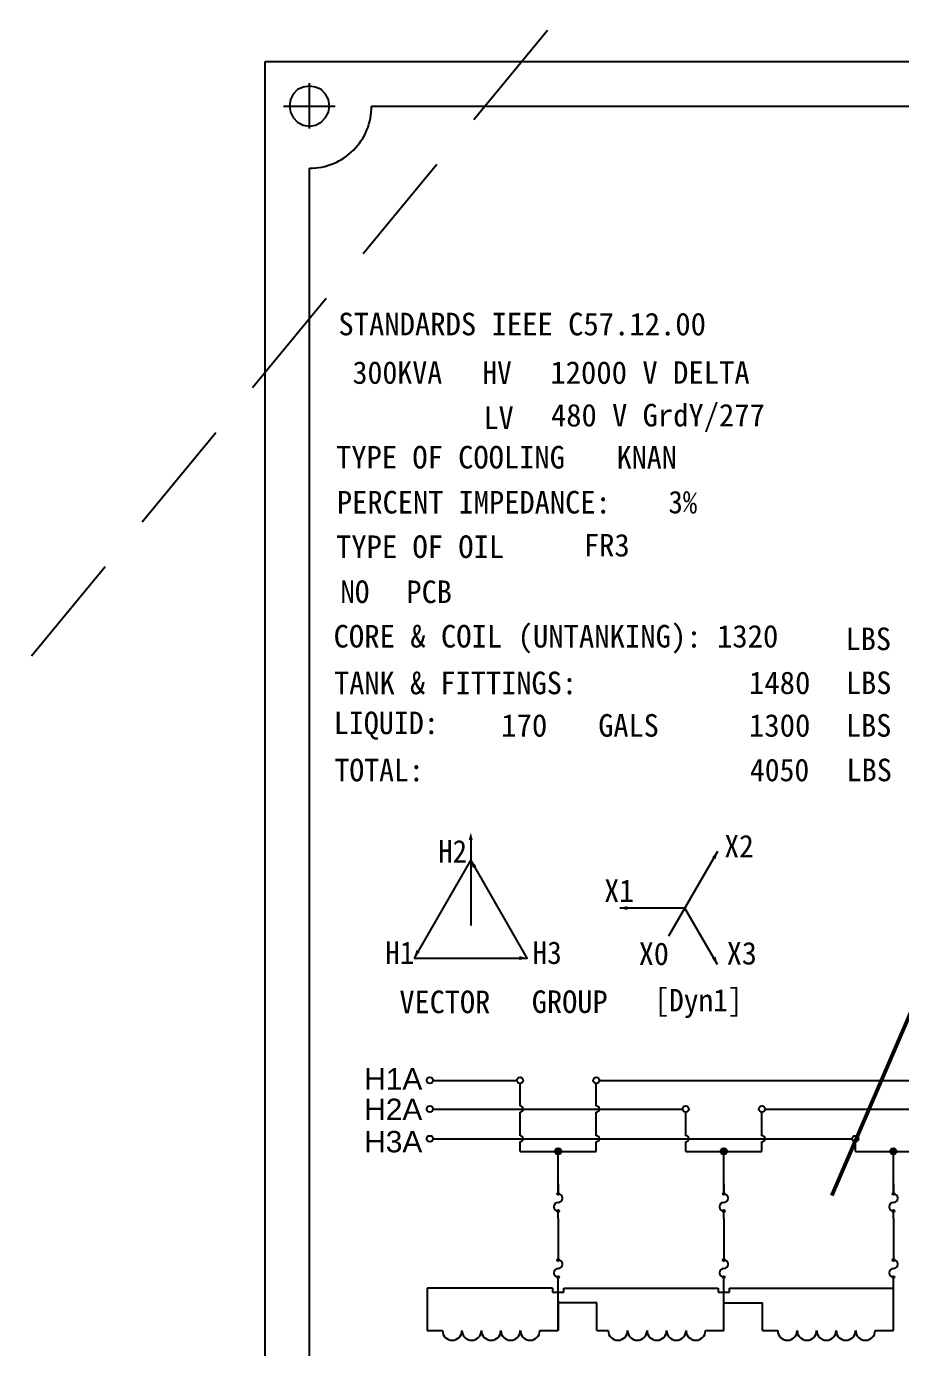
# Model space of a CAD drawing. Header units: millimetres. Extents: x 104637 to 116395, y -154925 to -148478.
# Drawn here: x 108476.6 to 108574.7, y -149863.7 to -149715.4 of the extents above; entities that cross this region are included whole.
import ezdxf
from ezdxf.enums import TextEntityAlignment as Align

# ---------------------------------------------------------------- set-up
doc = ezdxf.new("R2010")
doc.units = ezdxf.units.MM
doc.header["$LTSCALE"] = 13
doc.linetypes.add('CENTER', pattern=[50.8, 31.75, -6.35, 6.35, -6.35])
doc.linetypes.add('DASHED', pattern=[0.75, 0.5, -0.25])
doc.layers.get('0').update_dxf_attribs({"color": 1, "linetype": 'CENTER'})
for name, color, linetype in [('1', 4, 'Continuous'), ('2', 3, 'Continuous'), ('4虚线层', 6, 'DASHED'), ('PDF_Geometry', 7, 'Continuous'), ('粗实线', 4, 'Continuous')]:
    doc.layers.add(name, color=color, linetype=linetype)
doc.layers.add('标注、文本', color=3, linetype='Continuous', lineweight=25)
doc.styles.add('Note Text (ANSI)', font='arial.ttf')
doc.styles.add('PDF FangSong', font='simfang.ttf')
doc.styles.get("Standard").update_dxf_attribs({"font": 'gbenor.shx', "bigfont": 'gbcbig.shx'})
doc.dimstyles.new('郁文书', dxfattribs={"dimscale": 15, "dimtxt": 3.5, "dimasz": 2.5, "dimexe": 1.5, "dimexo": 0, "dimgap": 0.5, "dimtad": 1, "dimtoh": 1, "dimtxsty": 'Standard', "dimcen": 2.5, "dimclrd": 3, "dimclre": 3, "dimclrt": 2, "dimadec": 0, "dimazin": 0, "dimtfac": 1, "dimtmove": 0, "dimatfit": 2, "dimfxl": 1, "dimarcsym": 0})

# ---------------------------------------------------------------- blocks, each defined once
blk = doc.blocks.new('A$C344F5E2E')
at = {"layer": '2', "linetype": 'Continuous', "transparency": 33554559}
for points in [[(23.08, 88.52), (23.31, 87.68), (22.86, 87.68)], [(50.77, 86.38), (50.55, 85.54), (50.16, 85.77)], [(23.08, 85.43), (23.7, 84.76), (23.31, 84.53)], [(39.82, 80.04), (40.66, 80.26), (40.66, 79.81)], [(16.74, 74.42), (16.96, 75.32), (17.36, 75.09)], [(29.43, 74.42), (28.53, 74.2), (28.53, 74.65)], [(50.77, 73.69), (50.16, 74.36), (50.55, 74.59)]]:
    blk.add_hatch(color=256, dxfattribs=at).paths.add_polyline_path(points)
at = {"layer": '2', "linetype": 'Continuous'}
for points in [[(32.54, 52.74, 1), (33.24, 52.74, 1)], [(51.13, 52.74, 1), (51.83, 52.74, 1)], [(70.16, 52.74, 1), (70.85, 52.74, 1)]]:
    blk.add_hatch(color=256, dxfattribs=at).paths.add_polyline_path(points)
at = {"layer": '标注、文本'}
h = blk.add_hatch(color=256, dxfattribs=at)
h.dxf.hatch_style = 1
h.paths.add_polyline_path([(33, 47.98, 1), (32.77, 47.98, 1)])
h = blk.add_hatch(color=256, dxfattribs=at)
h.dxf.hatch_style = 1
h.paths.add_polyline_path([(51.6, 47.98, 1), (51.36, 47.98, 1)])
h = blk.add_hatch(color=256, dxfattribs=at)
h.dxf.hatch_style = 1
h.paths.add_polyline_path([(70.62, 47.98, 1), (70.39, 47.98, 1)])
h = blk.add_hatch(color=256, dxfattribs=at)
h.dxf.hatch_style = 1
h.paths.add_polyline_path([(33, 46.05, 1), (32.77, 46.05, 1)])
h = blk.add_hatch(color=256, dxfattribs=at)
h.dxf.hatch_style = 1
h.paths.add_polyline_path([(51.6, 46.05, 1), (51.36, 46.05, 1)])
h = blk.add_hatch(color=256, dxfattribs=at)
h.dxf.hatch_style = 1
h.paths.add_polyline_path([(70.62, 46.05, 1), (70.39, 46.05, 1)])
h = blk.add_hatch(color=256, dxfattribs=at)
h.dxf.hatch_style = 1
h.paths.add_polyline_path([(33, 40.55, 1), (32.77, 40.55, 1)])
h = blk.add_hatch(color=256, dxfattribs=at)
h.dxf.hatch_style = 1
h.paths.add_polyline_path([(51.6, 40.55, 1), (51.36, 40.55, 1)])
h = blk.add_hatch(color=256, dxfattribs=at)
h.dxf.hatch_style = 1
h.paths.add_polyline_path([(70.62, 40.55, 1), (70.39, 40.55, 1)])
h = blk.add_hatch(color=256, dxfattribs=at)
h.dxf.hatch_style = 1
h.paths.add_polyline_path([(33, 38.63, 1), (32.77, 38.63, 1)])
h = blk.add_hatch(color=256, dxfattribs=at)
h.dxf.hatch_style = 1
h.paths.add_polyline_path([(51.6, 38.63, 1), (51.36, 38.63, 1)])
h = blk.add_hatch(color=256, dxfattribs=at)
h.dxf.hatch_style = 1
h.paths.add_polyline_path([(70.62, 38.63, 1), (70.39, 38.63, 1)])
at = {"layer": '2', "linetype": 'Continuous'}
for p, q in [((18.84, 60.7), (28.27, 60.7)), ((37.5, 60.7), (80.59, 60.7)), ((18.84, 57.48), (26.43, 57.48)), ((26.43, 57.48), (46.86, 57.48)), ((56.1, 57.48), (80.59, 57.48)), ((18.84, 54.15), (26.43, 54.15)), ((26.43, 54.15), (65.89, 54.15)), ((32.24, 37.37), (32.24, 36.94)), ((33.54, 36.94), (33.54, 37.37)), ((50.83, 37.37), (50.83, 36.94)), ((52.13, 36.94), (52.13, 37.37)), ((32.24, 36.94), (33.54, 36.94)), ((37.21, 32.63), (37.21, 35.73)), ((50.83, 36.94), (52.13, 36.94)), ((51.48, 35.73), (55.8, 35.73)), ((55.8, 32.63), (55.8, 35.73)), ((18.19, 32.63), (19.9, 32.63)), ((30.83, 32.63), (32.89, 32.63)), ((37.21, 32.63), (38.5, 32.63)), ((49.43, 32.63), (51.48, 32.63)), ((55.8, 32.63), (57.52, 32.63)), ((68.45, 32.63), (70.51, 32.63))]:
    blk.add_line(p, q, dxfattribs=at)
at = {"layer": '2'}
for p, q in [((32.89, 49.11), (32.89, 47.98)), ((51.48, 49.11), (51.48, 47.98)), ((70.51, 49.11), (70.51, 47.98)), ((32.89, 45.21), (32.89, 40.55)), ((51.48, 45.21), (51.48, 40.55)), ((70.51, 45.21), (70.51, 40.55)), ((32.24, 37.37), (18.19, 37.37)), ((33.54, 37.37), (50.83, 37.37)), ((52.13, 37.37), (70.51, 37.37))]:
    blk.add_line(p, q, dxfattribs=at)
at = {"layer": '2', "linetype": 'Continuous'}
for points in [[(23.08, 87.68), (23.08, 78.07)], [(50.77, 86.38), (45.27, 76.89)], [(16.74, 74.42), (29.43, 74.42), (23.08, 85.43), (16.74, 74.42)], [(50.77, 73.69), (47.12, 80.04), (39.82, 80.04)], [(28.62, 57.83), (28.62, 60.35)], [(28.62, 54.49), (28.62, 57.13)], [(47.21, 54.49), (47.21, 57.13)], [(28.62, 52.74), (28.62, 53.8)], [(47.21, 52.74), (47.21, 53.8)], [(66.24, 52.74), (66.24, 53.8)], [(32.89, 47.86), (32.89, 52.39)], [(51.48, 47.86), (51.48, 52.74)], [(70.51, 47.86), (70.51, 52.74)], [(32.89, 45.21), (32.89, 46.17)], [(51.48, 45.21), (51.48, 46.17)], [(70.51, 45.21), (70.51, 46.17)], [(32.89, 32.63), (32.89, 38.63)], [(51.48, 32.63), (51.48, 38.63)], [(70.51, 32.63), (70.51, 38.63)], [(18.19, 37.37), (18.19, 32.63)], [(32.89, 32.63), (32.89, 35.97), (32.89, 32.63)], [(37.21, 35.73), (32.89, 35.73)]]:
    blk.add_lwpolyline(points, dxfattribs=at)
for centre in [(32.89, 52.74), (51.48, 52.74), (70.51, 52.74)]:
    blk.add_circle(centre, 0.348, dxfattribs=at)
at = {"layer": '2'}
for centre, start, end in [((32.89, 47.49), 270, 90), ((51.48, 47.49), 270, 90), ((70.51, 47.49), 270, 90), ((32.89, 46.53), 90, 270), ((51.48, 46.53), 90, 270), ((70.51, 46.53), 90, 270), ((32.89, 40.07), 270, 90), ((51.48, 40.07), 270, 90), ((70.51, 40.07), 270, 90), ((32.89, 39.11), 90, 270), ((51.48, 39.11), 90, 270), ((70.51, 39.11), 90, 270)]:
    blk.add_arc(centre, 0.48, start, end, dxfattribs=at)
at = {"layer": '2', "linetype": 'Continuous'}
for centre in [(21, 32.63), (23.18, 32.63), (25.37, 32.63), (27.55, 32.63), (29.74, 32.63), (39.59, 32.63), (41.77, 32.63), (43.96, 32.63), (46.15, 32.63), (48.33, 32.63), (58.61, 32.63), (60.8, 32.63), (62.99, 32.63), (65.17, 32.63), (67.36, 32.63)]:
    blk.add_arc(centre, 1.09, 180, 0, dxfattribs=at)
at = {"layer": 'PDF_Geometry', "lineweight": 25}
for points in [[(0, 175.02), (150.02, 175.02), (150.02, 0), (0, 0), (0, 175.02)], [(7.25, 170.02), (7.13, 170.75), (6.8, 171.36), (6.29, 171.87), (5.67, 172.15), (5, 172.26), (4.27, 172.15), (3.65, 171.87), (3.15, 171.36), (2.86, 170.75), (2.75, 170.02), (2.86, 169.34), (3.15, 168.72), (3.65, 168.22), (4.27, 167.88), (5, 167.77), (5.67, 167.88), (6.29, 168.22), (6.8, 168.72), (7.13, 169.34), (7.25, 170.02)], [(5, 167.49), (5, 172.6)], [(2.08, 170.02), (7.86, 170.02)], [(2.42, 170.02), (7.53, 170.02)], [(11.96, 170.02), (138, 170.02)], [(5, 12.02), (5, 163.05)]]:
    blk.add_lwpolyline(points, dxfattribs=at)
blk.add_arc((5.03, 169.96), 6.92, 269.7188, 0.4505, dxfattribs=at)
at = {"layer": '标注、文本'}
for p, q in [((37.16, 57.83), (37.16, 60.35)), ((37.16, 54.49), (37.16, 57.13)), ((55.75, 54.49), (55.75, 57.13)), ((37.16, 52.74), (37.16, 53.8)), ((55.75, 52.74), (55.75, 53.8)), ((28.62, 52.74), (32.54, 52.74)), ((33.24, 52.74), (37.16, 52.74)), ((47.21, 52.74), (55.75, 52.74)), ((66.24, 52.74), (74.77, 52.74))]:
    blk.add_line(p, q, dxfattribs=at)
for centre, radius in [((18.49, 60.7), 0.348), ((28.62, 60.7), 0.348), ((37.16, 60.7), 0.348), ((18.49, 57.48), 0.348), ((47.21, 57.48), 0.348), ((55.75, 57.48), 0.348), ((18.49, 54.15), 0.348), ((66.24, 54.15), 0.348), ((32.89, 47.98), 0.117), ((51.48, 47.98), 0.117), ((70.51, 47.98), 0.117), ((32.89, 46.05), 0.117), ((51.48, 46.05), 0.117), ((70.51, 46.05), 0.117), ((70.51, 46.05), 0.117), ((32.89, 40.55), 0.117), ((51.48, 40.55), 0.117), ((70.51, 40.55), 0.117), ((32.89, 38.63), 0.117), ((51.48, 38.63), 0.117), ((70.51, 38.63), 0.117)]:
    blk.add_circle(centre, radius, dxfattribs=at)
for centre in [(28.62, 57.48), (37.16, 57.48), (28.62, 54.15), (37.16, 54.15), (47.21, 54.15), (55.75, 54.15)]:
    blk.add_arc(centre, 0.348, 270, 90, dxfattribs=at)
at = {"layer": '2', "style": 'Note Text (ANSI)'}
for s, p in [('H1A', (17.65, 59.67)), ('H2A', (17.65, 56.25)), ('H3A', (17.65, 52.63))]:
    blk.add_text(s, height=2.402, dxfattribs=at).set_placement(p, align=Align.RIGHT)
at = {"layer": '2', "linetype": 'Continuous', "char_height": 2.5341, "attachment_point": 7, "style": 'PDF FangSong'}
for s, insert in [('\\W0.996897;STANDARDS IEEE C57.12.00', (8.23, 144.25)), ('\\W0.972809;300KVA', (9.82, 138.81)), ('\\W0.950748;HV', (24.4, 138.84)), ('\\W0.998341;12000 V DELTA', (32.01, 138.81)), ('{\\W0.9944;480 V GrdY/277}', (32.08, 133.45)), ('\\W0.979087;LV', (24.52, 133.78)), ('\\W0.993250;TYPE OF COOLING', (7.97, 129.31)), ('\\W0.975892;KNAN', (39.46, 129.35)), ('\\W0.990022;PERCENT IMPEDANCE:', (8.07, 124.26)), ('{\\W0.9335;3%}', (45.27, 124.27)), ('\\W0.994479;TYPE OF OIL', (7.97, 119.27)), ('{\\W0.9956;FR3}', (35.77, 119.44)), ('\\W0.943330;NO', (8.46, 114.22)), ('\\W0.986198;PCB', (15.87, 114.21)), ('{\\W0.9982;CORE & COIL (UNTANKING): 1320}', (7.69, 108.59)), ('\\W0.985571;LBS', (65.14, 108.93)), ('\\W0.988717;TANK & FITTINGS:', (7.74, 103.98)), ('{\\W1.001;1480}', (54.29, 104)), ('\\W0.985572;LBS', (65.18, 104)), ('{\\W0.976;LIQUID:}', (7.72, 98.91)), ('{\\W1.002;170}', (26.49, 99.22)), ('{\\W0.9851;GALS}', (37.39, 99.22)), ('{\\W1.001;1300}', (54.29, 99.22)), ('\\W0.985572;LBS', (65.18, 99.22)), ('\\W0.968789;TOTAL:', (7.79, 94.21)), ('{\\W0.9641;4050}', (54.41, 94.22)), ('\\W0.985572;LBS', (65.24, 94.22)), ('\\W0.931666;H2', (19.45, 85.14)), ('\\W0.956432;X2', (51.54, 85.71)), ('\\W0.967858;X1', (38.06, 80.71)), ('\\W0.941848;H1', (13.5, 73.75)), ('\\W0.952840;H3', (30.01, 73.72)), ('\\W0.977455;X0', (41.94, 73.6)), ('\\W0.977877;X3', (51.81, 73.66)), ('\\W0.957674;[Dyn1]', (43.68, 67.69)), ('\\W0.985008;VECTOR', (15.08, 68.2)), ('\\W0.988330;GROUP', (29.93, 68.22))]:
    blk.add_mtext(s, dxfattribs=dict(at, insert=insert))
blk = doc.blocks.new('*D95')
at = {"layer": '1', "color": 3, "lineweight": -2}
for p, q in [((110866.05, -149750.52), (111125.96, -149750.52)), ((111103.46, -150318.02), (111103.46, -149788.02)), ((110866.05, -150355.52), (111125.96, -150355.52)), ((104731.75, -150790.42), (104731.75, -151074.44)), ((104636.75, -150961.95), (104636.75, -151074.44)), ((104674.25, -151051.94), (104694.25, -151051.94))]:
    blk.add_line(p, q, dxfattribs=at)
at = {"layer": '1', "color": 3, "lineweight": 30}
for points in [[(111097.21, -149788.02), (111109.71, -149788.02), (111103.46, -149750.52)], [(111097.21, -150318.02), (111109.71, -150318.02), (111103.46, -150355.52)], [(104674.25, -151045.69), (104674.25, -151058.19), (104636.75, -151051.94)], [(104694.25, -151045.69), (104694.25, -151058.19), (104731.75, -151051.94)]]:
    blk.add_solid(points, dxfattribs=at)
at = {"layer": 'Defpoints', "color": 0, "lineweight": 30}
for p in [(110866.05, -149750.52), (111103.46, -149750.52), (110866.05, -150355.52), (104731.75, -150790.42), (104636.75, -150961.95), (104731.75, -151051.94)]:
    blk.add_point(p, dxfattribs=at)
at = {"layer": '1', "color": 2, "insert": (111069.71, -150053.02), "char_height": 52.5, "attachment_point": 5, "rotation": 90}
blk.add_mtext('605', dxfattribs=at)
at = {"layer": '1', "color": 2, "insert": (104684.25, -151018.19), "char_height": 52.5, "attachment_point": 5}
blk.add_mtext('95', dxfattribs=at)

msp = doc.modelspace()

# ---------------------------------------------------------------- linework, layer by layer
at = {"layer": '4虚线层', "ltscale": 2}
msp.add_line((108584.688, -149655.695), (108476.61, -149786.778), dxfattribs=at)
at = {"layer": '粗实线', "lineweight": 50}
msp.add_line((108796.983, -149311.997), (108566.964, -149846.614), dxfattribs=at)

# ---------------------------------------------------------------- block references
at = {"color": 7, "linetype": 'ByBlock', "lineweight": 30}
msp.add_blockref('A$C344F5E2E', (108503.382, -149894.383), dxfattribs=at)

# ---------------------------------------------------------------- dimensions: what is measured, and where the dimension line sits
at = {"layer": '1'}
dim = msp.add_linear_dim(base=(111103.464, -149750.517), p1=(110866.046, -150355.517), p2=(110866.046, -149750.517), angle=90, dimstyle='郁文书', override={"dimarcsym": 1}, dxfattribs=at)
dim.commit()
dim.dimension.update_dxf_attribs({"geometry": '*D95', "text_midpoint": (111069.714, -150053.017)})

doc.saveas('drawing.dxf')
